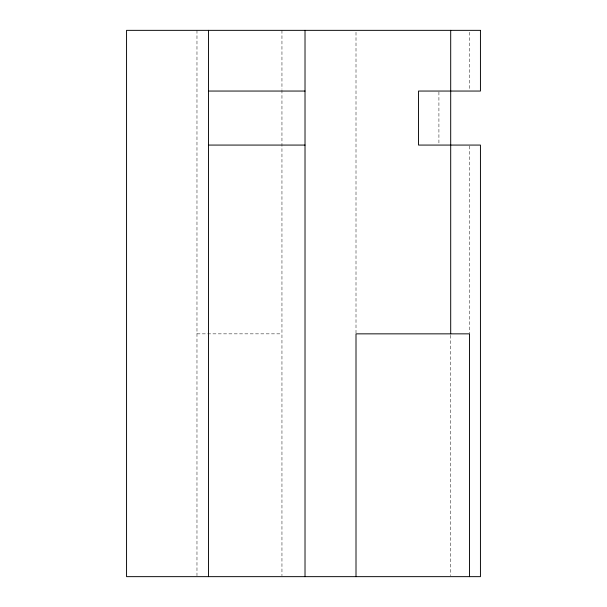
<?xml version="1.0" encoding="UTF-8"?>
<svg xmlns="http://www.w3.org/2000/svg" width="607" height="607" viewBox="0 0 607 607"><rect width="100%" height="100%" fill="white"/><g stroke="black" fill="none" stroke-linecap="round" stroke-linejoin="round"><path stroke-width="0.46" stroke-dasharray="3.04 2.28" d="M196.972 333.85L281.952 333.85M469.545 32.247L469.545 89.153M469.545 146.021L469.545 333.418M450.698 335.307L450.698 575.702M438.914 91.998L438.914 144.125M356.005 32.247L356.005 332.902M281.952 30.35L281.952 89.153M281.952 90.102L281.952 575.702M196.972 30.35L196.972 575.702"/><path stroke-width="0.91" d="M208.505 91.05L305.018 91.05M208.505 145.073L305.018 145.073M469.545 576.65L469.545 333.85L356.005 333.85L356.005 576.65M450.698 30.35L450.698 333.85M305.018 30.35L305.018 576.65M208.505 30.35L208.505 576.65M480.441 30.35L126.56 30.35L126.56 576.65L480.441 576.65L480.441 145.073L418.527 145.073L418.527 91.05L480.441 91.05L480.441 30.35"/></g></svg>
